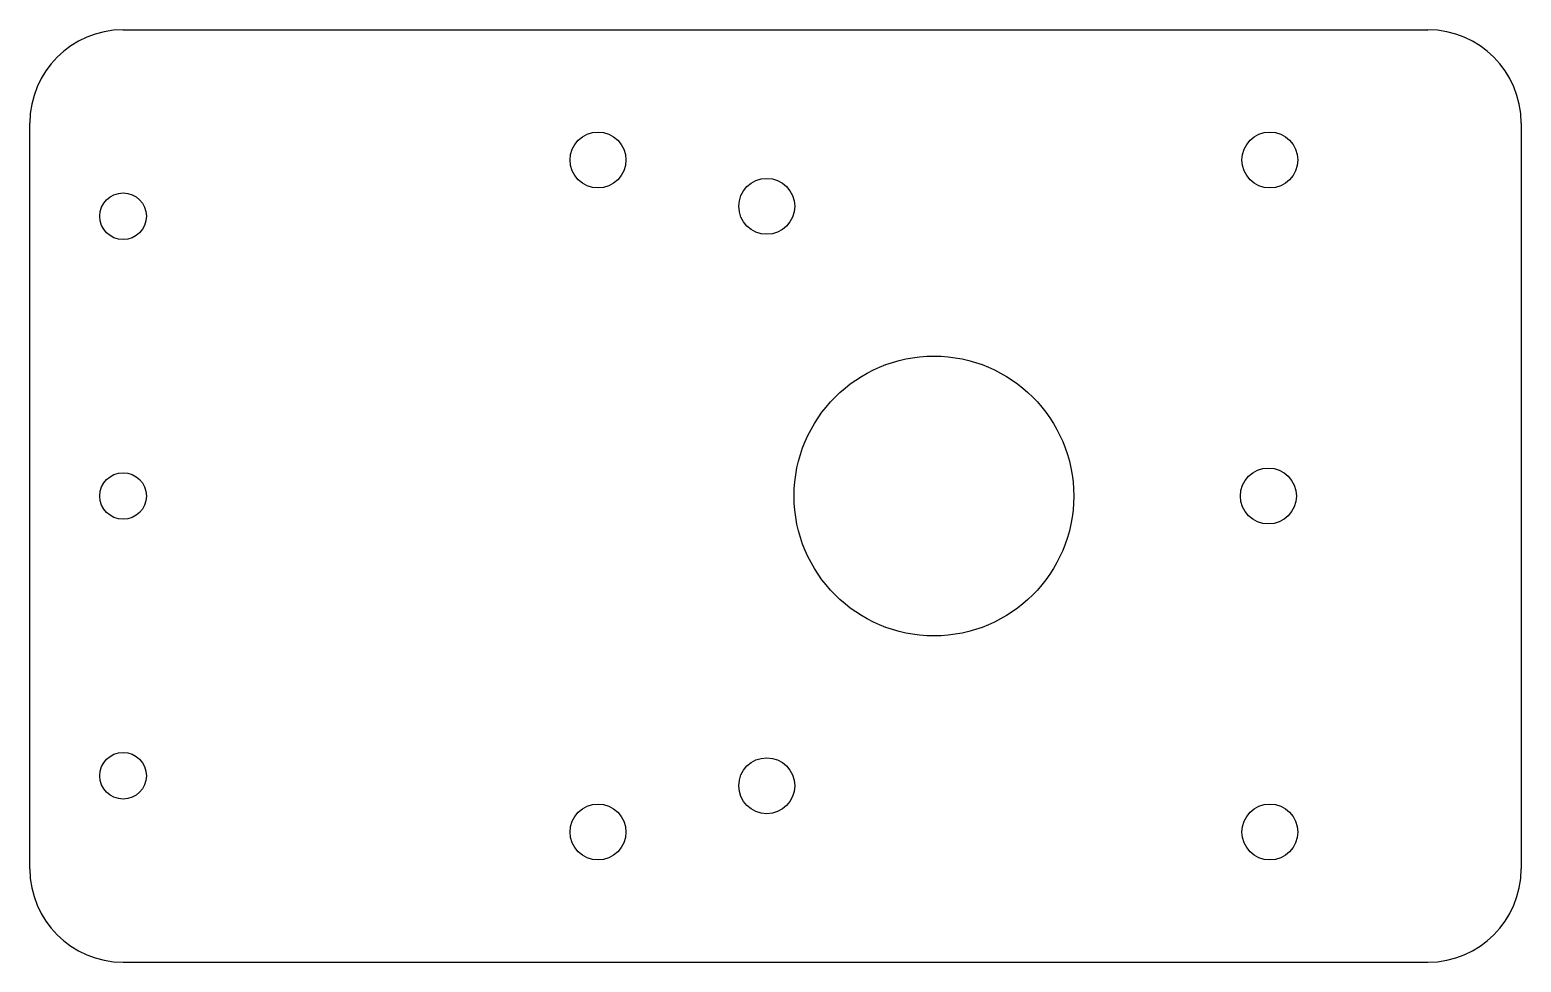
# Model space of a CAD drawing. Extents: x -97 to 63, y -50 to 50.
import ezdxf

# ---------------------------------------------------------------- set-up
doc = ezdxf.new("R2010")
doc.units = 0
doc.layers.add('VISIBLE', color=7, linetype='CONTINUOUS')

msp = doc.modelspace()

# ---------------------------------------------------------------- linework, layer by layer
at = {"layer": 'VISIBLE'}
for p, q in [((-87, 50, -236.98), (53, 50, -236.98)), ((-97, -40, -236.98), (-97, 40, -236.98)), ((63, 40, -236.98), (63, -40, -236.98)), ((-87, -50, -236.98), (53, -50, -236.98))]:
    msp.add_line(p, q, dxfattribs=at)
for centre, radius in [((-36.04, 36.04, -236.98), 3), ((36.04, 36.04, -236.98), 3), ((-17.94, 31.07, -236.98), 3), ((-87, 30, -236.98), 2.5), ((0, 0, -236.98), 15), ((-87, 0, -236.98), 2.5), ((35.88, 0, -236.98), 3), ((-87, -30, -236.98), 2.5), ((-17.94, -31.08, -236.98), 3), ((-36.04, -36.04, -236.98), 3), ((36.04, -36.04, -236.98), 3)]:
    msp.add_circle(centre, radius, dxfattribs=at)
for centre, start, end in [((-87, 40, -236.98), 90, 180), ((53, 40, -236.98), 0, 90), ((-87, -40, -236.98), 180, 270), ((53, -40, -236.98), 270, 0)]:
    msp.add_arc(centre, 10, start, end, dxfattribs=at)

doc.saveas('drawing.dxf')
